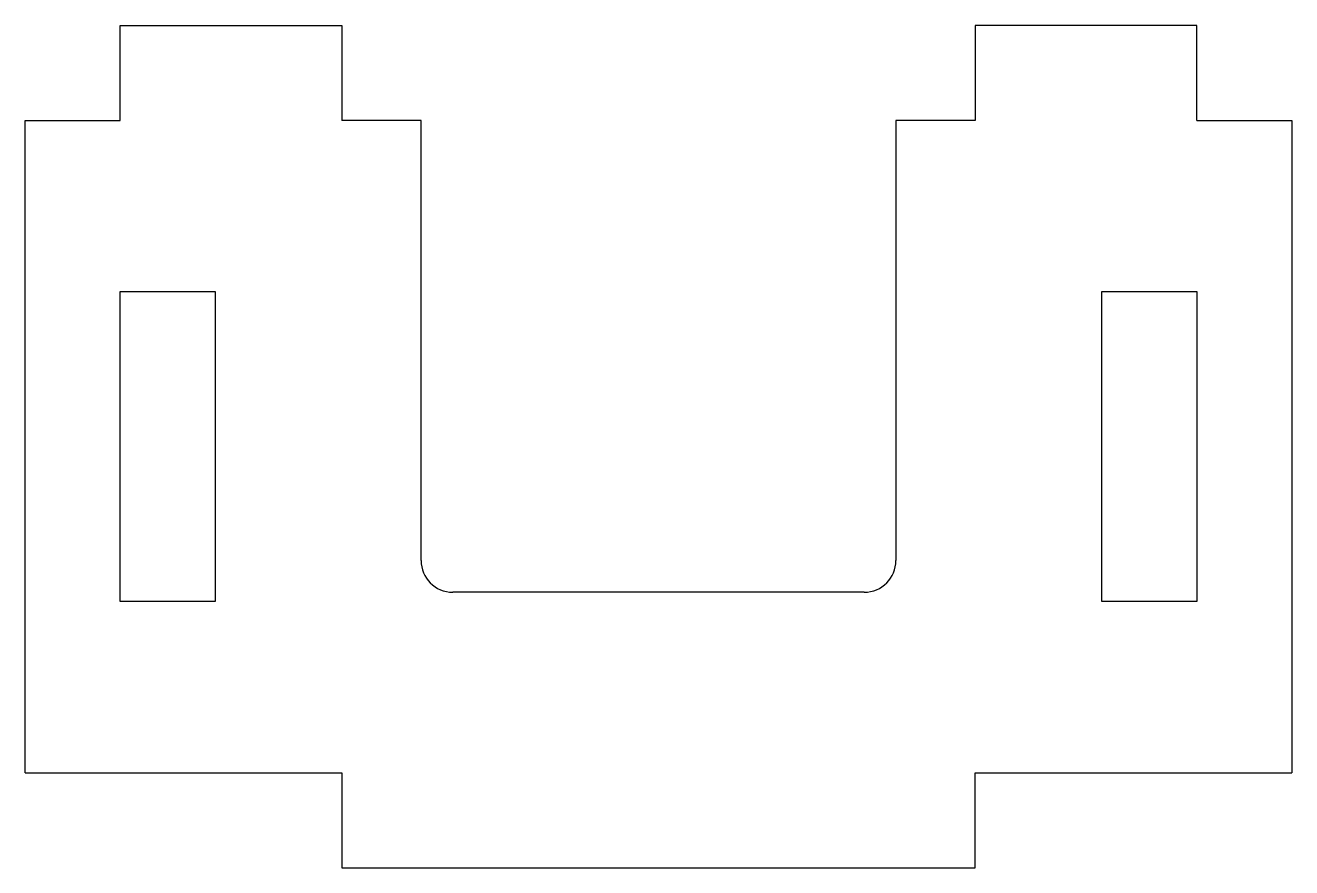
# Model space of a CAD drawing. Extents: x -20 to 20, y -30.3 to -3.7.
import ezdxf

# ---------------------------------------------------------------- set-up
doc = ezdxf.new("R2010")
doc.units = 0
doc.layers.get('0').update_dxf_attribs({"linetype": 'continuous'})

# ---------------------------------------------------------------- blocks, each defined once
blk = doc.blocks.new('FILLET001')
at = {"color": 0}
for p, q in [((-17, -3.7), (-10, -3.7)), ((-17, -6.7), (-17, -3.7)), ((-10, -3.7), (-10, -6.7)), ((10, -3.7), (10, -6.7)), ((17, -3.7), (10, -3.7)), ((17, -6.7), (17, -3.7)), ((-20, -6.7), (-17, -6.7)), ((-20, -27.3), (-20, -6.7)), ((-7.5, -6.7), (-10, -6.7)), ((-7.5, -20.6), (-7.5, -6.7)), ((7.5, -6.7), (7.5, -20.6)), ((10, -6.7), (7.5, -6.7)), ((17, -6.7), (20, -6.7)), ((20, -6.7), (20, -27.3)), ((-17, -12.1), (-14, -12.1)), ((-17, -21.9), (-17, -12.1)), ((-14, -12.1), (-14, -21.9)), ((14, -12.1), (17, -12.1)), ((14, -21.9), (14, -12.1)), ((17, -12.1), (17, -21.9)), ((6.5, -21.6), (-6.5, -21.6)), ((-14, -21.9), (-17, -21.9)), ((17, -21.9), (14, -21.9)), ((-20, -27.3), (-10, -27.3)), ((-10, -27.3), (-10, -30.3)), ((10, -30.3), (10, -27.3)), ((10, -27.3), (20, -27.3)), ((-10, -30.3), (10, -30.3))]:
    blk.add_line(p, q, dxfattribs=at)
for centre, start, end in [((-6.5, -20.6), -180, -90), ((6.5, -20.6), -90, 0)]:
    blk.add_arc(centre, 1, start, end, dxfattribs=at)

msp = doc.modelspace()

# ---------------------------------------------------------------- block references
at = {"color": 0}
msp.add_blockref('FILLET001', (0, 0), dxfattribs=at)

doc.saveas('drawing.dxf')
